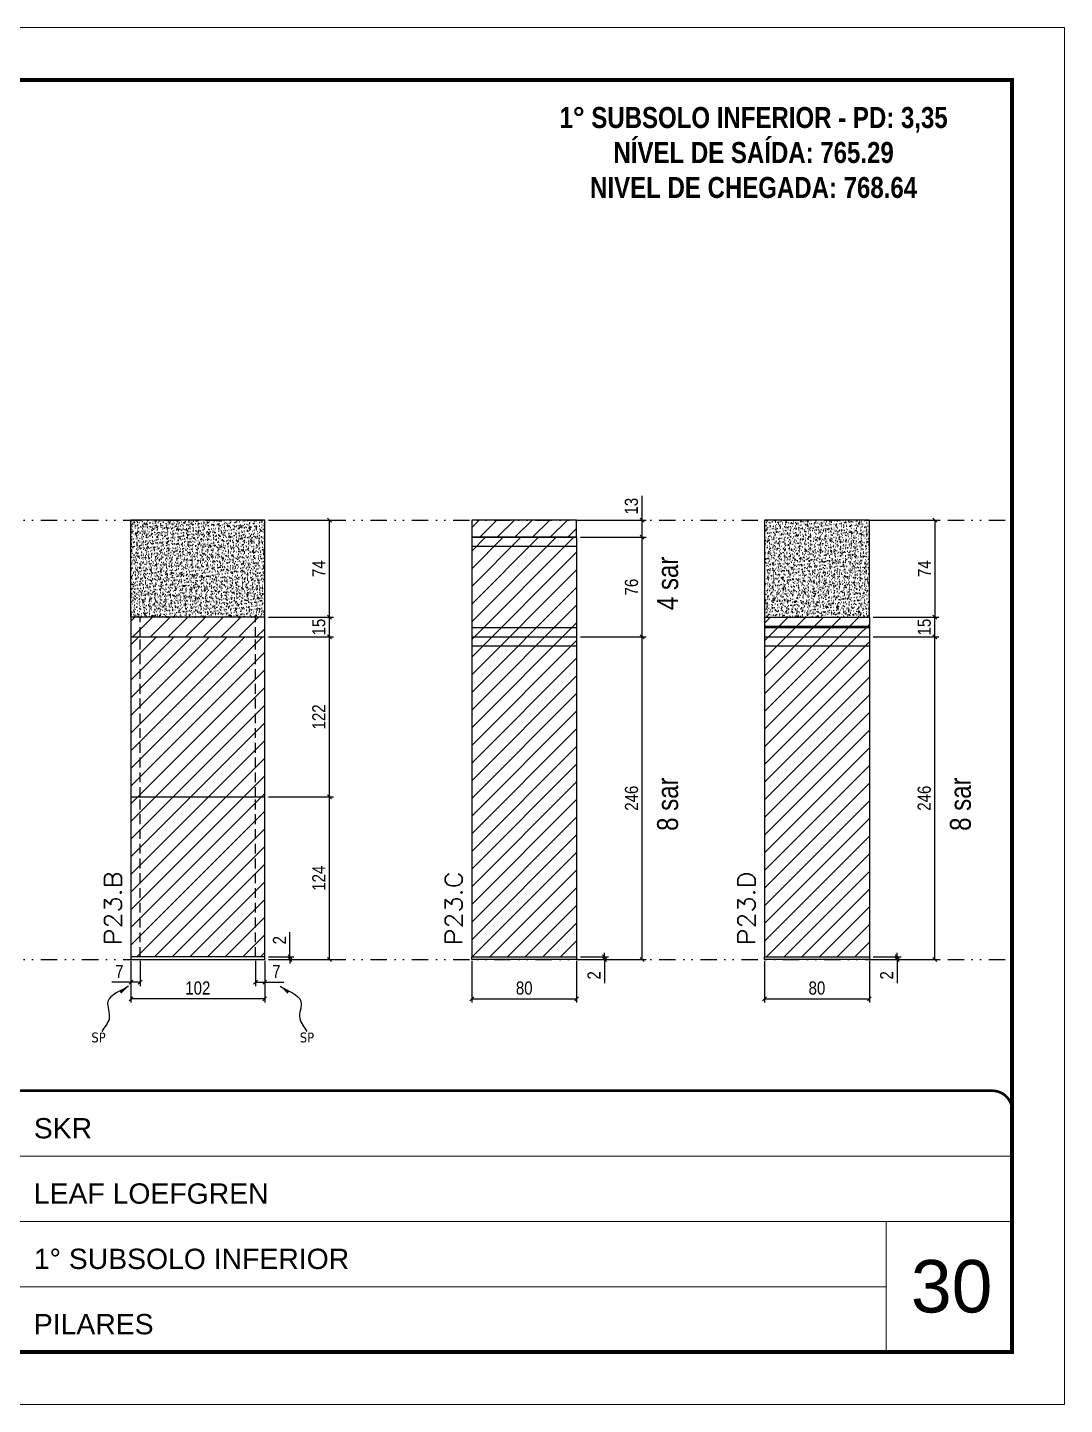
# Model space of a CAD drawing. Extents: x 14400 to 27878, y -21631 to 6985.
# Drawn here: x 16706 to 17497, y -2105 to -1055 of the extents above; entities that cross this region are included whole.
import ezdxf

# ---------------------------------------------------------------- set-up
doc = ezdxf.new("R2010")
doc.units = 0
for name, pattern in [('CONTINUO', [0]), ('DASHED', [0.75, 0.5, -0.25]), ('DIVIDE2', [0.625, 0.25, -0.125, 0, -0.125, 0, -0.125]), ('HIDDEN', [0.375, 0.25, -0.125])]:
    doc.linetypes.add(name, pattern=pattern)
for name, color, linetype, lineweight in [('CARIMBO', 255, 'Continuous', 9), ('Folhas', 255, 'Continuous', 9), ('Hachura', 251, 'Continuous', 9), ('SARRAFO DE PRESSAO', 251, 'DASHED', 9), ('Texto Seção', 7, 'Continuous', 15)]:
    doc.layers.add(name, color=color, linetype=linetype, lineweight=lineweight)
for name, color, linetype in [('COTA', 241, 'Continuous'), ('NOMENCLATURA', 7, 'Continuous'), ('Nível', 160, 'Continuous'), ('Painéis', 200, 'Continuous'), ('SARR_2.2x7', 40, 'Continuous'), ('Sarrafo de Pressão', 42, 'HIDDEN'), ('texto', 7, 'Continuous')]:
    doc.layers.add(name, color=color, linetype=linetype)
doc.styles.add('ARIAL', font='arial.ttf')
doc.styles.add('ARIAL_NARROW', font='ARIALN.TTF', dxfattribs={"height": 0.2})
doc.styles.add('COTA TECNICA', font='techl___.ttf', dxfattribs={"height": 10})
doc.styles.add('COTA TECNICA-50', font='techl___.ttf', dxfattribs={"height": 10})
doc.styles.add('REGUA-120', font='ROMANS.shx', dxfattribs={"height": 15})
doc.styles.add('ROMANC', font='techb___.ttf', dxfattribs={"height": 2.5})
doc.styles.get("Standard").update_dxf_attribs({"font": 'arial.ttf'})
doc.dimstyles.new('COTA PAINEL-50', dxfattribs={"dimtxt": 10, "dimasz": 3, "dimexe": 3, "dimexo": 3, "dimgap": 3, "dimtad": 1, "dimdec": 1, "dimzin": 12, "dimdsep": 46, "dimtxsty": 'COTA TECNICA-50', "dimblk1": 'OBLIQUE', "dimblk2": 'OBLIQUE', "dimsah": 1, "dimcen": 0.9, "dimclrd": 4, "dimclre": 4, "dimclrt": 240, "dimadec": 1, "dimazin": 3, "dimtfac": 1, "dimtdec": 1, "dimtmove": 0, "dimatfit": 3, "dimfxl": 1, "dimtolj": 1, "dimtzin": 12, "dimarcsym": 0})
doc.dimstyles.new('PAINEL', dxfattribs={"dimtxt": 10, "dimasz": 3, "dimexe": 3, "dimexo": 3, "dimgap": 3, "dimtad": 1, "dimdec": 1, "dimzin": 12, "dimdsep": 46, "dimtxsty": 'COTA TECNICA', "dimblk1": 'OBLIQUE', "dimblk2": 'OBLIQUE', "dimsah": 1, "dimcen": 0.9, "dimclrd": 4, "dimclre": 4, "dimclrt": 240, "dimadec": 1, "dimazin": 3, "dimtfac": 1, "dimtdec": 1, "dimtmove": 0, "dimatfit": 3, "dimfxl": 1, "dimtolj": 1, "dimtzin": 12, "dimarcsym": 0})
doc.dimstyles.get("Standard").update_dxf_attribs({"dimtxt": 0.18, "dimasz": 0.18, "dimexe": 0.18, "dimexo": 0.0625, "dimgap": 0.09, "dimtad": 0, "dimtih": 1, "dimtoh": 1, "dimdec": 4, "dimzin": 0, "dimdsep": 46, "dimtxsty": 'Standard', "dimcen": 0.09, "dimadec": 0, "dimazin": 0, "dimtfac": 1, "dimtdec": 4, "dimtofl": 0, "dimtmove": 0, "dimatfit": 3, "dimfxl": 1, "dimtolj": 1, "dimtzin": 0, "dimarcsym": 0})

# ---------------------------------------------------------------- blocks, each defined once
blk = doc.blocks.new('9999999999')
at = {"color": 30, "linetype": 'CONTINUO'}
for p, q in [((98564.6, 34379.6), (99584, 34379.6)), ((98564.6, 34329.8), (99488, 34329.8)), ((99584, 34329.8), (99488, 34329.8)), ((99488, 34329.8), (99488, 34230.2)), ((98564.6, 34280), (99488, 34280))]:
    blk.add_line(p, q, dxfattribs=at)
at = {"color": 30, "linetype": 'CONTINUO', "const_width": 2}
blk.add_lwpolyline([(99584, 34230.2), (99584, 34414.4, 0.414214), (99569, 34429.4), (98229, 34429.4, 0.414214), (98214, 34414.4), (98214, 34245.2, 0.414214), (98229, 34230.2), (99584, 34230.2)], format="xyb", dxfattribs=at)
at = {"layer": 'Folhas'}
blk.add_lwpolyline([(98139, 34190.2), (99624, 34190.2), (99624, 35240.2), (98139, 35240.2)], close=True, dxfattribs=at)
at = {"layer": 'Folhas', "color": 30, "const_width": 3}
blk.add_lwpolyline([(98214, 34230.2), (99584, 34230.2), (99584, 35200.2), (98214, 35200.2)], close=True, dxfattribs=at)
at = {"color": 7, "linetype": 'Continuous', "ltscale": 5, "style": 'ARIAL'}
for s, height, p in [('SKR', 15.48, (98837.7, 34393.1)), ('LEAF LOEFGREN', 15.483, (98837.7, 34343.3)), ('1° SUBSOLO INFERIOR', 15.483, (98837.7, 34293.5)), ('PILARES', 15.48, (98837.7, 34243.7))]:
    blk.add_text(s, height=height, dxfattribs=at).set_placement(p)
blk = doc.blocks.new('_Oblique')
at = {"color": 0, "linetype": 'ByBlock', "lineweight": -2}
blk.add_line((-0.5, -0.5), (0.5, 0.5), dxfattribs=at)
blk = doc.blocks.new('*D2427')
at = {"layer": 'COTA', "color": 4, "lineweight": -2, "transparency": 16777216}
for p, q in [((16784.8, -1767), (16784.8, -1798.9)), ((16886.8, -1767), (16886.8, -1798.9)), ((16886.8, -1795.9), (16784.8, -1795.9))]:
    blk.add_line(p, q, dxfattribs=at)
at = {"layer": 'Defpoints', "color": 0, "transparency": 16777216}
for p in [(16784.8, -1764), (16886.8, -1764), (16784.8, -1795.9)]:
    blk.add_point(p, dxfattribs=at)
at = {"layer": 'COTA', "color": 4, "lineweight": -2, "transparency": 16777216, "xscale": 3, "yscale": 3, "zscale": 3, "rotation": 180}
blk.add_blockref('_Oblique', (16784.8, -1795.9), dxfattribs=at)
at = {"layer": 'COTA', "color": 4, "lineweight": -2, "transparency": 16777216, "xscale": 3, "yscale": 3, "zscale": 3}
blk.add_blockref('_Oblique', (16886.8, -1795.9), dxfattribs=at)
at = {"layer": 'COTA', "color": 240, "transparency": 16777216, "insert": (16835.8, -1787.8), "char_height": 10, "attachment_point": 5, "style": 'COTA TECNICA'}
blk.add_mtext('\\A1;102', dxfattribs=at)
blk = doc.blocks.new('*D2428')
at = {"layer": 'COTA', "color": 4, "lineweight": -2, "transparency": 16777216}
for p, q in [((16879.8, -1767), (16879.8, -1786.3)), ((16886.8, -1769), (16886.8, -1786.3)), ((16879.8, -1783.3), (16886.8, -1783.3)), ((16886.8, -1783.3), (16901.5, -1783.3))]:
    blk.add_line(p, q, dxfattribs=at)
at = {"layer": 'Defpoints', "color": 0, "transparency": 16777216}
for p in [(16879.8, -1764), (16886.8, -1766), (16886.8, -1783.3)]:
    blk.add_point(p, dxfattribs=at)
at = {"layer": 'COTA', "color": 4, "lineweight": -2, "transparency": 16777216, "xscale": 3, "yscale": 3, "zscale": 3, "rotation": 180}
blk.add_blockref('_Oblique', (16879.8, -1783.3), dxfattribs=at)
at = {"layer": 'COTA', "color": 4, "lineweight": -2, "transparency": 16777216, "xscale": 3, "yscale": 3, "zscale": 3}
blk.add_blockref('_Oblique', (16886.8, -1783.3), dxfattribs=at)
at = {"layer": 'COTA', "color": 240, "transparency": 16777216, "insert": (16895.7, -1775.2), "char_height": 10, "attachment_point": 5, "style": 'COTA TECNICA-50'}
blk.add_mtext('\\A1;7', dxfattribs=at)
blk = doc.blocks.new('*D2429')
at = {"layer": 'COTA', "color": 4, "lineweight": -2, "transparency": 16777216}
for p, q in [((16784.8, -1769), (16784.8, -1786.3)), ((16791.8, -1767), (16791.8, -1786.3)), ((16784.8, -1783.3), (16770.1, -1783.3)), ((16791.8, -1783.3), (16784.8, -1783.3))]:
    blk.add_line(p, q, dxfattribs=at)
at = {"layer": 'Defpoints', "color": 0, "transparency": 16777216}
for p in [(16784.8, -1766), (16791.8, -1764), (16784.8, -1783.3)]:
    blk.add_point(p, dxfattribs=at)
at = {"layer": 'COTA', "color": 4, "lineweight": -2, "transparency": 16777216, "xscale": 3, "yscale": 3, "zscale": 3, "rotation": 180}
blk.add_blockref('_Oblique', (16784.8, -1783.3), dxfattribs=at)
at = {"layer": 'COTA', "color": 4, "lineweight": -2, "transparency": 16777216, "xscale": 3, "yscale": 3, "zscale": 3}
blk.add_blockref('_Oblique', (16791.8, -1783.3), dxfattribs=at)
at = {"layer": 'COTA', "color": 240, "transparency": 16777216, "insert": (16775.9, -1775.2), "char_height": 10, "attachment_point": 5, "style": 'COTA TECNICA-50'}
blk.add_mtext('\\A1;7', dxfattribs=at)
blk = doc.blocks.new('*D2430')
at = {"layer": 'COTA', "color": 4, "lineweight": -2, "transparency": 16777216}
for p, q in [((16906.1, -1764), (16906.1, -1745.2)), ((16889.8, -1764), (16909.1, -1764)), ((16889.8, -1766), (16909.1, -1766)), ((16906.1, -1766), (16906.1, -1764)), ((16906.1, -1766), (16906.1, -1769))]:
    blk.add_line(p, q, dxfattribs=at)
at = {"layer": 'Defpoints', "color": 0, "transparency": 16777216}
for p in [(16886.8, -1764), (16886.8, -1766), (16906.1, -1766)]:
    blk.add_point(p, dxfattribs=at)
at = {"layer": 'COTA', "color": 4, "lineweight": -2, "transparency": 16777216, "xscale": 3, "yscale": 3, "zscale": 3}
for p, rotation in [((16906.1, -1764), 270), ((16906.1, -1766), 90)]:
    blk.add_blockref('_Oblique', p, dxfattribs=dict(at, rotation=rotation))
at = {"layer": 'COTA', "color": 240, "transparency": 16777216, "insert": (16898.1, -1751.3), "char_height": 10, "attachment_point": 5, "rotation": 90, "style": 'COTA TECNICA-50'}
blk.add_mtext('\\A1;2', dxfattribs=at)
blk = doc.blocks.new('*D2443')
at = {"layer": 'COTA', "color": 4, "lineweight": -2, "transparency": 16777216}
for p, q in [((16889.8, -1431), (16939.2, -1431)), ((16936.2, -1505), (16936.2, -1431)), ((16889.8, -1505), (16939.2, -1505))]:
    blk.add_line(p, q, dxfattribs=at)
at = {"layer": 'Defpoints', "color": 0, "transparency": 16777216}
for p in [(16886.8, -1431), (16936.2, -1431), (16886.8, -1505)]:
    blk.add_point(p, dxfattribs=at)
at = {"layer": 'COTA', "color": 4, "lineweight": -2, "transparency": 16777216, "xscale": 3, "yscale": 3, "zscale": 3}
for p, rotation in [((16936.2, -1431), 90), ((16936.2, -1505), 270)]:
    blk.add_blockref('_Oblique', p, dxfattribs=dict(at, rotation=rotation))
at = {"layer": 'COTA', "color": 240, "transparency": 16777216, "insert": (16928.1, -1468), "char_height": 10, "attachment_point": 5, "rotation": 90, "style": 'COTA TECNICA-50'}
blk.add_mtext('\\A1;74', dxfattribs=at)
blk = doc.blocks.new('*D2431')
at = {"layer": 'COTA', "color": 4, "lineweight": -2, "transparency": 16777216}
for p, q in [((16889.8, -1520), (16939.2, -1520)), ((16936.2, -1642), (16936.2, -1520)), ((16889.8, -1642), (16939.2, -1642))]:
    blk.add_line(p, q, dxfattribs=at)
at = {"layer": 'Defpoints', "color": 0, "transparency": 16777216}
for p in [(16886.8, -1520), (16936.2, -1520), (16886.8, -1642)]:
    blk.add_point(p, dxfattribs=at)
at = {"layer": 'COTA', "color": 4, "lineweight": -2, "transparency": 16777216, "xscale": 3, "yscale": 3, "zscale": 3}
for p, rotation in [((16936.2, -1520), 90), ((16936.2, -1642), 270)]:
    blk.add_blockref('_Oblique', p, dxfattribs=dict(at, rotation=rotation))
at = {"layer": 'COTA', "color": 240, "transparency": 16777216, "insert": (16928.1, -1581), "char_height": 10, "attachment_point": 5, "rotation": 90, "style": 'COTA TECNICA-50'}
blk.add_mtext('\\A1;122', dxfattribs=at)
blk = doc.blocks.new('*D2432')
at = {"layer": 'COTA', "color": 4, "linetype": 'ByBlock', "lineweight": -2, "transparency": 16777216}
for p, q in [((16889.8, -1642), (16939.2, -1642)), ((16936.2, -1766), (16936.2, -1642)), ((16889.8, -1766), (16939.2, -1766))]:
    blk.add_line(p, q, dxfattribs=at)
at = {"layer": 'Defpoints', "color": 0, "linetype": 'ByBlock', "transparency": 16777216}
for p in [(16886.8, -1642), (16936.2, -1642), (16886.8, -1766)]:
    blk.add_point(p, dxfattribs=at)
at = {"layer": 'COTA', "color": 4, "linetype": 'ByBlock', "lineweight": -2, "transparency": 16777216, "xscale": 3, "yscale": 3, "zscale": 3}
for p, rotation in [((16936.2, -1642), 90), ((16936.2, -1766), 270)]:
    blk.add_blockref('_Oblique', p, dxfattribs=dict(at, rotation=rotation))
at = {"layer": 'COTA', "color": 240, "linetype": 'ByBlock', "transparency": 16777216, "insert": (16928.1, -1704), "char_height": 10, "attachment_point": 5, "rotation": 90, "style": 'COTA TECNICA'}
blk.add_mtext('\\A1;124', dxfattribs=at)
blk = doc.blocks.new('*D2433')
at = {"layer": 'COTA', "color": 4, "linetype": 'ByBlock', "lineweight": -2, "transparency": 16777216}
for p, q in [((16889.8, -1642), (16939.2, -1642)), ((16936.2, -1766), (16936.2, -1642)), ((16889.8, -1766), (16939.2, -1766))]:
    blk.add_line(p, q, dxfattribs=at)
at = {"layer": 'Defpoints', "color": 0, "linetype": 'ByBlock', "transparency": 16777216}
for p in [(16886.8, -1642), (16936.2, -1642), (16886.8, -1766)]:
    blk.add_point(p, dxfattribs=at)
at = {"layer": 'COTA', "color": 4, "linetype": 'ByBlock', "lineweight": -2, "transparency": 16777216, "xscale": 3, "yscale": 3, "zscale": 3}
for p, rotation in [((16936.2, -1642), 90), ((16936.2, -1766), 270)]:
    blk.add_blockref('_Oblique', p, dxfattribs=dict(at, rotation=rotation))
at = {"layer": 'COTA', "color": 240, "linetype": 'ByBlock', "transparency": 16777216, "insert": (16928.1, -1704), "char_height": 10, "attachment_point": 5, "rotation": 90, "style": 'COTA TECNICA'}
blk.add_mtext('\\A1;124', dxfattribs=at)
blk = doc.blocks.new('*D2411')
at = {"layer": 'COTA', "color": 4, "lineweight": -2, "transparency": 16777216}
for p, q in [((17044.8, -1767), (17044.8, -1798.9)), ((17124.8, -1767), (17124.8, -1798.9)), ((17044.8, -1795.9), (17124.8, -1795.9))]:
    blk.add_line(p, q, dxfattribs=at)
at = {"layer": 'Defpoints', "color": 0, "transparency": 16777216}
for p in [(17044.8, -1764), (17124.8, -1764), (17124.8, -1795.9)]:
    blk.add_point(p, dxfattribs=at)
at = {"layer": 'COTA', "color": 4, "lineweight": -2, "transparency": 16777216, "xscale": 3, "yscale": 3, "zscale": 3, "rotation": 180}
blk.add_blockref('_Oblique', (17044.8, -1795.9), dxfattribs=at)
at = {"layer": 'COTA', "color": 4, "lineweight": -2, "transparency": 16777216, "xscale": 3, "yscale": 3, "zscale": 3}
blk.add_blockref('_Oblique', (17124.8, -1795.9), dxfattribs=at)
at = {"layer": 'COTA', "color": 240, "transparency": 16777216, "insert": (17084.8, -1787.8), "char_height": 10, "attachment_point": 5, "style": 'COTA TECNICA'}
blk.add_mtext('\\A1;80', dxfattribs=at)
blk = doc.blocks.new('*D2412')
at = {"layer": 'COTA', "color": 4, "lineweight": -2, "transparency": 16777216}
for p, q in [((17146, -1764), (17146, -1761)), ((17127.8, -1764), (17149, -1764)), ((17127.8, -1766), (17149, -1766)), ((17146, -1764), (17146, -1766)), ((17146, -1766), (17146, -1784.1))]:
    blk.add_line(p, q, dxfattribs=at)
at = {"layer": 'Defpoints', "color": 0, "transparency": 16777216}
for p in [(17124.8, -1764), (17124.8, -1766), (17146, -1764)]:
    blk.add_point(p, dxfattribs=at)
at = {"layer": 'COTA', "color": 4, "lineweight": -2, "transparency": 16777216, "xscale": 3, "yscale": 3, "zscale": 3}
for p, rotation in [((17146, -1764), 270), ((17146, -1766), 90)]:
    blk.add_blockref('_Oblique', p, dxfattribs=dict(at, rotation=rotation))
at = {"layer": 'COTA', "color": 240, "transparency": 16777216, "insert": (17138, -1778.1), "char_height": 10, "attachment_point": 5, "rotation": 90, "style": 'COTA TECNICA-50'}
blk.add_mtext('\\A1;2', dxfattribs=at)
blk = doc.blocks.new('*D2413')
at = {"layer": 'COTA', "color": 4, "lineweight": -2, "transparency": 16777216}
for p, q in [((17127.8, -1520), (17177.8, -1520)), ((17174.8, -1766), (17174.8, -1520)), ((17127.8, -1766), (17177.8, -1766))]:
    blk.add_line(p, q, dxfattribs=at)
at = {"layer": 'Defpoints', "color": 0, "transparency": 16777216}
for p in [(17124.8, -1520), (17174.8, -1520), (17124.8, -1766)]:
    blk.add_point(p, dxfattribs=at)
at = {"layer": 'COTA', "color": 4, "lineweight": -2, "transparency": 16777216, "xscale": 3, "yscale": 3, "zscale": 3}
for p, rotation in [((17174.8, -1520), 90), ((17174.8, -1766), 270)]:
    blk.add_blockref('_Oblique', p, dxfattribs=dict(at, rotation=rotation))
at = {"layer": 'COTA', "color": 240, "transparency": 16777216, "insert": (17166.7, -1643), "char_height": 10, "attachment_point": 5, "rotation": 90, "style": 'COTA TECNICA-50'}
blk.add_mtext('\\A1;246', dxfattribs=at)
blk = doc.blocks.new('*D2437')
at = {"layer": 'COTA', "color": 4, "lineweight": -2, "transparency": 16777216}
for p, q in [((17127.8, -1444), (17177.8, -1444)), ((17174.8, -1520), (17174.8, -1444)), ((17127.8, -1520), (17177.8, -1520))]:
    blk.add_line(p, q, dxfattribs=at)
at = {"layer": 'Defpoints', "color": 0, "transparency": 16777216}
for p in [(17124.8, -1444), (17174.8, -1444), (17124.8, -1520)]:
    blk.add_point(p, dxfattribs=at)
at = {"layer": 'COTA', "color": 4, "lineweight": -2, "transparency": 16777216, "xscale": 3, "yscale": 3, "zscale": 3}
for p, rotation in [((17174.8, -1444), 90), ((17174.8, -1520), 270)]:
    blk.add_blockref('_Oblique', p, dxfattribs=dict(at, rotation=rotation))
at = {"layer": 'COTA', "color": 240, "transparency": 16777216, "insert": (17166.7, -1482), "char_height": 10, "attachment_point": 5, "rotation": 90, "style": 'COTA TECNICA'}
blk.add_mtext('\\A1;76', dxfattribs=at)
blk = doc.blocks.new('*D2438')
at = {"layer": 'COTA', "color": 4, "lineweight": -2, "transparency": 16777216}
for p, q in [((17174.8, -1431), (17174.8, -1412.5)), ((17127.8, -1431), (17177.8, -1431)), ((17174.8, -1444), (17174.8, -1431)), ((17127.8, -1444), (17177.8, -1444))]:
    blk.add_line(p, q, dxfattribs=at)
at = {"layer": 'Defpoints', "color": 0, "transparency": 16777216}
for p in [(17124.8, -1431), (17174.8, -1431), (17124.8, -1444)]:
    blk.add_point(p, dxfattribs=at)
at = {"layer": 'COTA', "color": 4, "lineweight": -2, "transparency": 16777216, "xscale": 3, "yscale": 3, "zscale": 3}
for p, rotation in [((17174.8, -1431), 90), ((17174.8, -1444), 270)]:
    blk.add_blockref('_Oblique', p, dxfattribs=dict(at, rotation=rotation))
at = {"layer": 'COTA', "color": 240, "transparency": 16777216, "insert": (17166.6, -1420.3), "char_height": 10, "attachment_point": 5, "rotation": 90, "style": 'COTA TECNICA'}
blk.add_mtext('\\A1;13', dxfattribs=at)
blk = doc.blocks.new('*D2414')
at = {"layer": 'COTA', "color": 4, "lineweight": -2, "transparency": 16777216}
for p, q in [((17268.1, -1767), (17268.1, -1798.9)), ((17348.1, -1767), (17348.1, -1798.9)), ((17268.1, -1795.9), (17348.1, -1795.9))]:
    blk.add_line(p, q, dxfattribs=at)
at = {"layer": 'Defpoints', "color": 0, "transparency": 16777216}
for p in [(17268.1, -1764), (17348.1, -1764), (17348.1, -1795.9)]:
    blk.add_point(p, dxfattribs=at)
at = {"layer": 'COTA', "color": 4, "lineweight": -2, "transparency": 16777216, "xscale": 3, "yscale": 3, "zscale": 3, "rotation": 180}
blk.add_blockref('_Oblique', (17268.1, -1795.9), dxfattribs=at)
at = {"layer": 'COTA', "color": 4, "lineweight": -2, "transparency": 16777216, "xscale": 3, "yscale": 3, "zscale": 3}
blk.add_blockref('_Oblique', (17348.1, -1795.9), dxfattribs=at)
at = {"layer": 'COTA', "color": 240, "transparency": 16777216, "insert": (17308.1, -1787.8), "char_height": 10, "attachment_point": 5, "style": 'COTA TECNICA'}
blk.add_mtext('\\A1;80', dxfattribs=at)
blk = doc.blocks.new('*D2415')
at = {"layer": 'COTA', "color": 4, "lineweight": -2, "transparency": 16777216}
for p, q in [((17369.3, -1764), (17369.3, -1761)), ((17351.1, -1764), (17372.3, -1764)), ((17351.1, -1766), (17372.3, -1766)), ((17369.3, -1764), (17369.3, -1766)), ((17369.3, -1766), (17369.3, -1784.1))]:
    blk.add_line(p, q, dxfattribs=at)
at = {"layer": 'Defpoints', "color": 0, "transparency": 16777216}
for p in [(17348.1, -1764), (17348.1, -1766), (17369.3, -1764)]:
    blk.add_point(p, dxfattribs=at)
at = {"layer": 'COTA', "color": 4, "lineweight": -2, "transparency": 16777216, "xscale": 3, "yscale": 3, "zscale": 3}
for p, rotation in [((17369.3, -1764), 270), ((17369.3, -1766), 90)]:
    blk.add_blockref('_Oblique', p, dxfattribs=dict(at, rotation=rotation))
at = {"layer": 'COTA', "color": 240, "transparency": 16777216, "insert": (17361.3, -1778.1), "char_height": 10, "attachment_point": 5, "rotation": 90, "style": 'COTA TECNICA-50'}
blk.add_mtext('\\A1;2', dxfattribs=at)
blk = doc.blocks.new('*D2416')
at = {"layer": 'COTA', "color": 4, "lineweight": -2, "transparency": 16777216}
for p, q in [((17351.1, -1520), (17401.1, -1520)), ((17398.1, -1766), (17398.1, -1520)), ((17351.1, -1766), (17401.1, -1766))]:
    blk.add_line(p, q, dxfattribs=at)
at = {"layer": 'Defpoints', "color": 0, "transparency": 16777216}
for p in [(17348.1, -1520), (17398.1, -1520), (17348.1, -1766)]:
    blk.add_point(p, dxfattribs=at)
at = {"layer": 'COTA', "color": 4, "lineweight": -2, "transparency": 16777216, "xscale": 3, "yscale": 3, "zscale": 3}
for p, rotation in [((17398.1, -1520), 90), ((17398.1, -1766), 270)]:
    blk.add_blockref('_Oblique', p, dxfattribs=dict(at, rotation=rotation))
at = {"layer": 'COTA', "color": 240, "transparency": 16777216, "insert": (17390, -1643), "char_height": 10, "attachment_point": 5, "rotation": 90, "style": 'COTA TECNICA-50'}
blk.add_mtext('\\A1;246', dxfattribs=at)
blk = doc.blocks.new('*D2439')
at = {"layer": 'COTA', "color": 4, "lineweight": -2, "transparency": 16777216}
for p, q in [((17351.1, -1505), (17401.1, -1505)), ((17398.1, -1520), (17398.1, -1505)), ((17351.1, -1520), (17401.1, -1520))]:
    blk.add_line(p, q, dxfattribs=at)
at = {"layer": 'Defpoints', "color": 0, "transparency": 16777216}
for p in [(17348.1, -1505), (17398.1, -1505), (17348.1, -1520)]:
    blk.add_point(p, dxfattribs=at)
at = {"layer": 'COTA', "color": 4, "lineweight": -2, "transparency": 16777216, "xscale": 3, "yscale": 3, "zscale": 3}
for p, rotation in [((17398.1, -1505), 90), ((17398.1, -1520), 270)]:
    blk.add_blockref('_Oblique', p, dxfattribs=dict(at, rotation=rotation))
at = {"layer": 'COTA', "color": 240, "transparency": 16777216, "insert": (17390, -1512.5), "char_height": 10, "attachment_point": 5, "rotation": 90, "style": 'COTA TECNICA'}
blk.add_mtext('\\A1;15', dxfattribs=at)
blk = doc.blocks.new('*D2440')
at = {"layer": 'COTA', "color": 4, "lineweight": -2, "transparency": 16777216}
for p, q in [((16889.8, -1505), (16939.2, -1505)), ((16936.2, -1520), (16936.2, -1505)), ((16889.8, -1520), (16939.2, -1520))]:
    blk.add_line(p, q, dxfattribs=at)
at = {"layer": 'Defpoints', "color": 0, "transparency": 16777216}
for p in [(16886.8, -1505), (16936.2, -1505), (16886.8, -1520)]:
    blk.add_point(p, dxfattribs=at)
at = {"layer": 'COTA', "color": 4, "lineweight": -2, "transparency": 16777216, "xscale": 3, "yscale": 3, "zscale": 3}
for p, rotation in [((16936.2, -1505), 90), ((16936.2, -1520), 270)]:
    blk.add_blockref('_Oblique', p, dxfattribs=dict(at, rotation=rotation))
at = {"layer": 'COTA', "color": 240, "transparency": 16777216, "insert": (16928.1, -1512.5), "char_height": 10, "attachment_point": 5, "rotation": 90, "style": 'COTA TECNICA'}
blk.add_mtext('\\A1;15', dxfattribs=at)
blk = doc.blocks.new('*D2441')
at = {"layer": 'COTA', "color": 4, "lineweight": -2, "transparency": 16777216}
for p, q in [((17351.1, -1431), (17401.1, -1431)), ((17398.1, -1431), (17398.1, -1505)), ((17351.1, -1505), (17401.1, -1505))]:
    blk.add_line(p, q, dxfattribs=at)
at = {"layer": 'Defpoints', "color": 0, "transparency": 16777216}
for p in [(17348.1, -1431), (17348.1, -1505), (17398.1, -1505)]:
    blk.add_point(p, dxfattribs=at)
at = {"layer": 'COTA', "color": 4, "lineweight": -2, "transparency": 16777216, "xscale": 3, "yscale": 3, "zscale": 3}
for p, rotation in [((17398.1, -1431), 90), ((17398.1, -1505), 270)]:
    blk.add_blockref('_Oblique', p, dxfattribs=dict(at, rotation=rotation))
at = {"layer": 'COTA', "color": 240, "transparency": 16777216, "insert": (17390.1, -1468), "char_height": 10, "attachment_point": 5, "rotation": 90, "style": 'COTA TECNICA'}
blk.add_mtext('\\A1;74', dxfattribs=at)

msp = doc.modelspace()

# ---------------------------------------------------------------- hatches: boundary and pattern name
at = {"layer": 'COTA', "linetype": 'ByBlock'}
h = msp.add_hatch(dxfattribs=at)
h.set_pattern_fill('AR-CONC', color=256, scale=0.03)
h.set_pattern_definition([(50, (11342.725, -12434.458), (5.46554, -0.4781726), [0.5715, -6.2865]), (355, (11342.725, -12434.458), (-1.0573026, 5.7317054), [0.4572, -5.0292175]), (100.451445, (11343.18, -12434.498), (4.4082374, 5.2535326), [0.4857003, -5.3427073]), (46.1842, (11342.725, -12432.934), (8.1323712, -1.26127), [0.85725, -9.42975]), (96.63556, (11343.4025, -12433.039), (7.122124, 7.4227837), [0.7285507, -8.014068]), (351.18415, (11342.725, -12432.934), (7.122124, 7.422784), [0.685799, -7.543792]), (21, (11343.487, -12433.315), (4.5484317, -3.067956), [0.5715, -6.2865]), (326, (11343.487, -12433.315), (1.8540609, 5.525639), [0.4572, -5.0292]), (71.451445, (11343.866, -12433.5706), (6.4024926, 2.457683), [0.4857003, -5.3426981]), (37.5, (11342.7248, -12434.458), (0.0926581, 2.53665117), [0, -4.96824, 0, -5.1054, 0, -5.04825]), (7.5, (11342.7248, -12434.458), (2.0045899, 3.00541724), [0, -2.91084, 0, -4.85394, 0, -1.92405]), (327.5, (11341.0255, -12434.458), (4.06771786, -0.17186232), [0, -1.905, 0, -5.9436, 0, -7.8867]), (317.5, (11340.2635, -12434.458), (4.4438754, 0.7627947), [0, -2.4765, 0, -3.94716, 0, -5.6007])])
h.paths.add_polyline_path([(16784.81, -1431.02), (16784.81, -1505.02), (16886.81, -1505.02), (16886.81, -1431.02)])
at = {"layer": 'COTA'}
h = msp.add_hatch(dxfattribs=at)
h.set_pattern_fill('AR-CONC', color=256, scale=0.03)
h.set_pattern_definition([(50, (-1585, 0), (5.4655401, -0.4781726), [0.5715, -6.2865]), (355, (-1585, 0), (-1.0573026, 5.7317054), [0.4572, -5.0292175]), (100.451445, (-1584.5445, -0.04), (4.4082374, 5.2535326), [0.4857003, -5.3427073]), (46.1842, (-1585, 1.524), (8.1323712, -1.2612698), [0.85725, -9.42975]), (96.63556, (-1584.322, 1.419), (7.122124, 7.4227837), [0.7285507, -8.0140682]), (351.18415, (-1585, 1.524), (7.122124, 7.4227837), [0.685799, -7.543792]), (21, (-1584.238, 1.143), (4.5484317, -3.0679559), [0.5715, -6.2865]), (326, (-1584.238, 1.143), (1.8540609, 5.525639), [0.4572, -5.0292]), (71.451445, (-1583.859, 0.8873), (6.4024926, 2.457683), [0.4857003, -5.3426981]), (37.5, (-1585, 0), (0.0926581, 2.53665117), [0, -4.96824, 0, -5.1054, 0, -5.04825]), (7.5, (-1585, 0), (2.00458988, 3.00541724), [0, -2.91084, 0, -4.85394, 0, -1.92405]), (327.5, (-1586.6993, 0), (4.06771786, -0.17186232), [0, -1.905, 0, -5.9436, 0, -7.8867]), (317.5, (-1587.4613, 0), (4.44387544, 0.7627947), [0, -2.4765, 0, -3.94716, 0, -5.6007])])
h.paths.add_polyline_path([(17348.14, -1505.02), (17348.14, -1431.02), (17268.14, -1431.02), (17268.14, -1505.02)])
at = {"layer": 'Hachura', "linetype": 'ByBlock'}
h = msp.add_hatch(dxfattribs=at)
h.set_pattern_fill('ANSI31', color=256, scale=3)
h.set_pattern_definition([(45, (-1585, 0), (-6.735192, 6.735192), [])])
h.paths.add_polyline_path([(16545.73, -1431.02), (16545.73, -1491.02), (16647.73, -1491.02), (16647.73, -1431.02)])
h.paths.add_polyline_path([(16545.73, -1491.02), (16545.73, -1520.02), (16647.73, -1520.02), (16647.73, -1491.02)])
h.paths.add_polyline_path([(16647.73, -1520.02), (16545.73, -1520.02), (16545.73, -1642.02), (16647.73, -1642.02)])
h.paths.add_polyline_path([(16647.73, -1642.02), (16545.73, -1642.02), (16545.73, -1764.02), (16647.73, -1764.02)])
h.paths.add_polyline_path([(16886.81, -1642.02), (16784.81, -1642.02), (16784.81, -1764.02), (16886.81, -1764.02)])
h.paths.add_polyline_path([(16886.81, -1520.02), (16784.81, -1520.02), (16784.81, -1642.02), (16886.81, -1642.02)])
h.paths.add_polyline_path([(17044.78, -1444.02), (17044.78, -1519.99), (17124.78, -1519.99), (17124.78, -1444.02)])
h.paths.add_polyline_path([(17124.78, -1519.99), (17044.78, -1519.99), (17044.78, -1764.02), (17124.78, -1764.02)])
at = {"layer": 'Hachura'}
h = msp.add_hatch(dxfattribs=at)
h.set_pattern_fill('ANSI31', color=256, scale=3)
h.paths.add_polyline_path([(17124.78, -1431.02), (17044.78, -1431.02), (17044.78, -1444.02), (17124.78, -1444.02)])
h = msp.add_hatch(dxfattribs=at)
h.set_pattern_fill('ANSI31', color=256, scale=3)
h.paths.add_polyline_path([(16886.81, -1505.02), (16784.81, -1505.02), (16784.81, -1520.02), (16886.81, -1520.02)])
h = msp.add_hatch(dxfattribs=at)
h.set_pattern_fill('ANSI31', color=256, scale=3)
h.paths.add_polyline_path([(17348.14, -1505.02), (17268.14, -1505.02), (17268.14, -1519.99), (17348.14, -1519.99)])
h = msp.add_hatch(dxfattribs=at)
h.set_pattern_fill('ANSI31', color=256, scale=3)
h.paths.add_polyline_path([(17348.14, -1519.99), (17268.14, -1519.99), (17268.14, -1764.02), (17348.14, -1764.02)])

# ---------------------------------------------------------------- linework, layer by layer
at = {"layer": 'COTA', "linetype": 'ByBlock'}
for p, q in [((16886.81, -1431.02), (16784.81, -1431.02)), ((16784.81, -1505.02), (16784.81, -1431.02)), ((16886.81, -1505.02), (16886.81, -1431.02))]:
    msp.add_line(p, q, dxfattribs=at)
at = {"layer": 'COTA'}
msp.add_lwpolyline([(17268.14, -1505.02), (17348.14, -1505.02), (17348.14, -1431.02), (17268.14, -1431.02)], close=True, dxfattribs=at)
at = {"layer": 'Nível', "color": 4, "linetype": 'DIVIDE2', "ltscale": 50}
for p, q in [((16086.97, -1431.02), (17456.97, -1431.02)), ((16086.97, -1766.02), (17456.97, -1766.02))]:
    msp.add_line(p, q, dxfattribs=at)
at = {"layer": 'Painéis'}
for p, q in [((17044.78, -1444.02), (17044.78, -1764.02)), ((17044.78, -1444.02), (17124.78, -1444.02)), ((17124.78, -1444.02), (17044.78, -1444.02)), ((17124.78, -1444.02), (17124.78, -1764.02)), ((16886.81, -1505.02), (16784.81, -1505.02)), ((16784.81, -1505.02), (16784.81, -1764.02)), ((16886.81, -1764.02), (16886.81, -1505.02)), ((17268.14, -1505.02), (17268.14, -1764.02)), ((17268.14, -1505.02), (17348.14, -1505.02)), ((17348.14, -1505.02), (17348.14, -1764.02)), ((16784.81, -1520.02), (16886.81, -1520.02)), ((17044.78, -1519.99), (17124.78, -1519.99)), ((17268.14, -1519.99), (17348.14, -1519.99)), ((16784.81, -1642.02), (16886.81, -1642.02)), ((17044.78, -1764.02), (17124.78, -1764.02)), ((17044.78, -1764.02), (17124.78, -1764.02)), ((17044.78, -1766.02), (17044.78, -1764.02)), ((17124.78, -1766.02), (17044.78, -1766.02)), ((17124.78, -1764.02), (17124.78, -1766.02)), ((17268.14, -1764.02), (17348.14, -1764.02)), ((17268.14, -1764.02), (17348.14, -1764.02)), ((17268.14, -1766.02), (17268.14, -1764.02)), ((17348.14, -1766.02), (17268.14, -1766.02)), ((17348.14, -1764.02), (17348.14, -1766.02))]:
    msp.add_line(p, q, dxfattribs=at)
for points in [[(17044.78, -1444.02), (17124.78, -1444.02), (17124.78, -1431.02), (17044.78, -1431.02)], [(16886.81, -1764.02), (16784.81, -1764.02), (16784.81, -1766.02), (16886.81, -1766.02)]]:
    msp.add_lwpolyline(points, close=True, dxfattribs=at)
at = {"layer": 'SARR_2.2x7'}
for p, q in [((17124.78, -1451.02), (17044.78, -1451.02)), ((17124.78, -1512.99), (17044.78, -1512.99)), ((17348.14, -1512.02), (17268.14, -1512.02)), ((17348.14, -1512.99), (17268.14, -1512.99)), ((17124.78, -1526.99), (17044.78, -1526.99)), ((17348.14, -1526.99), (17268.14, -1526.99))]:
    msp.add_line(p, q, dxfattribs=at)
at = {"layer": 'Sarrafo de Pressão', "ltscale": 30}
for p, q in [((16791.81, -1520.02), (16791.81, -1505.02)), ((16879.81, -1520.02), (16879.81, -1505.02)), ((16791.81, -1642.02), (16791.81, -1520.02)), ((16879.81, -1642.02), (16879.81, -1520.02)), ((16791.81, -1764.02), (16791.81, -1642.02)), ((16879.81, -1764.02), (16879.81, -1642.02))]:
    msp.add_line(p, q, dxfattribs=at)

# ---------------------------------------------------------------- block references
at = {"layer": 'SARRAFO DE PRESSAO', "color": 6, "linetype": 'ByBlock'}
msp.add_blockref('9999999999', (-82127.01, -36295.5), dxfattribs=at)

# ---------------------------------------------------------------- texts
at = {"layer": 'CARIMBO', "style": 'ARIAL'}
msp.add_text('30', height=40, dxfattribs=at).set_placement((17379.83, -2035.15))
at = {"layer": 'NOMENCLATURA', "style": 'ARIAL_NARROW'}
for s, p in [('4 sar', (17202.17, -1499.54)), ('8 sar', (17202.17, -1667.9)), ('8 sar', (17425.52, -1667.9))]:
    msp.add_text(s, height=16, rotation=90, dxfattribs=at).set_placement(p)
at = {"layer": 'NOMENCLATURA', "color": 2, "insert": (17259.81, -1089.24), "char_height": 16, "attachment_point": 2, "style": 'ROMANC'}
msp.add_mtext_dynamic_manual_height_columns('\\P1° SUBSOLO INFERIOR - PD: 3,35\\PNÍVEL DE SAÍDA: 765.29\\PNIVEL DE CHEGADA: 768.64', width=432.3511, gutter_width=1, heights=[0], dxfattribs=at)
at = {"layer": 'texto', "color": 0, "char_height": 7.5, "attachment_point": 5}
for insert in [(16760.03, -1825.51), (16919.05, -1825.51)]:
    msp.add_mtext('{\\fTahoma|b0|i0|c0|p34;\\C4;SP}', dxfattribs=dict(at, insert=insert))
at = {"layer": 'Texto Seção', "style": 'REGUA-120', "width": 1.1}
for s, p in [('P23.B', (16777.56, -1755.25)), ('P23.C', (17037.53, -1755.25)), ('P23.D', (17260.89, -1755.25))]:
    msp.add_text(s, height=13, rotation=90, dxfattribs=at).set_placement(p)

# ---------------------------------------------------------------- dimensions: what is measured, and where the dimension line sits
at = {"layer": 'COTA'}
for base, p1, p2, angle, dimstyle, picture, middle in [((17174.77, -1431.02), (17124.78, -1444.02), (17124.78, -1431.02), 90, 'PAINEL', '*D2438', (17166.55, -1420.26)), ((16936.17, -1431.02), (16886.81, -1505.02), (16886.81, -1431.02), 90, 'COTA PAINEL-50', '*D2443', (16928.1, -1468.02)), ((17398.13, -1505.02), (17348.14, -1431.02), (17348.14, -1505.02), 90, 'PAINEL', '*D2441', (17390.05, -1468.02)), ((17174.77, -1444.02), (17124.78, -1519.99), (17124.78, -1444.02), 90, 'PAINEL', '*D2437', (17166.67, -1482)), ((16936.17, -1520.02), (16886.81, -1642.02), (16886.81, -1520.02), 90, 'COTA PAINEL-50', '*D2431', (16928.12, -1581.02)), ((17174.77, -1519.99), (17124.78, -1766.02), (17124.78, -1519.99), 90, 'COTA PAINEL-50', '*D2413', (17166.67, -1643)), ((17398.13, -1519.99), (17348.14, -1766.02), (17348.14, -1519.99), 90, 'COTA PAINEL-50', '*D2416', (17390.02, -1643)), ((16784.81, -1783.26), (16791.81, -1764.02), (16784.81, -1766.02), 180, 'COTA PAINEL-50', '*D2429', (16775.94, -1775.18))]:
    dim = msp.add_linear_dim(base=base, p1=p1, p2=p2, angle=angle, dimstyle=dimstyle, dxfattribs=at)
    dim.commit()
    dim.dimension.update_dxf_attribs({"geometry": picture, "text_midpoint": middle})
for base, p1, p2, dimstyle, picture, middle in [((16936.17, -1505.02), (16886.81, -1520.02), (16886.81, -1505.02), 'PAINEL', '*D2440', (16936.17, -1512.52)), ((17398.13, -1505.02), (17348.14, -1519.99), (17348.14, -1505.02), 'PAINEL', '*D2439', (17398.13, -1512.5)), ((16906.07, -1766.02), (16886.81, -1764.02), (16886.81, -1766.02), 'COTA PAINEL-50', '*D2430', (16906.07, -1751.27)), ((17145.97, -1764.02), (17124.78, -1766.02), (17124.78, -1764.02), 'COTA PAINEL-50', '*D2412', (17145.97, -1778.07)), ((17369.33, -1764.02), (17348.14, -1766.02), (17348.14, -1764.02), 'COTA PAINEL-50', '*D2415', (17369.33, -1778.07))]:
    dim = msp.add_linear_dim(base=base, p1=p1, p2=p2, angle=90, dimstyle=dimstyle, dxfattribs=at)
    dim.commit()
    dim.dimension.update_dxf_attribs({"geometry": picture, "text_midpoint": middle, "dimtype": 160})
at = {"layer": 'COTA', "linetype": 'ByBlock'}
for picture in ['*D2432', '*D2433']:
    dim = msp.add_aligned_dim(p1=(16886.81, -1766.02), p2=(16886.81, -1642.02), distance=-49.37, dimstyle='PAINEL', dxfattribs=at)
    dim.commit()
    dim.dimension.update_dxf_attribs({"geometry": picture, "text_midpoint": (16928.1, -1704.02)})
at = {"layer": 'COTA'}
dim = msp.add_linear_dim(base=(16784.81, -1795.91), p1=(16886.81, -1764.02), p2=(16784.81, -1764.02), angle=180, dimstyle='PAINEL', override={"dimarcsym": 2}, dxfattribs=at)
dim.commit()
dim.dimension.update_dxf_attribs({"geometry": '*D2427', "text_midpoint": (16835.81, -1787.81)})
dim = msp.add_linear_dim(base=(16886.81, -1783.26), p1=(16879.81, -1764.02), p2=(16886.81, -1766.02), dimstyle='COTA PAINEL-50', dxfattribs=at)
dim.commit()
dim.dimension.update_dxf_attribs({"geometry": '*D2428', "text_midpoint": (16895.67, -1775.18)})
for base, p1, p2, picture, middle in [((17124.78, -1795.91), (17044.78, -1764.02), (17124.78, -1764.02), '*D2411', (17084.78, -1787.79)), ((17348.14, -1795.91), (17268.14, -1764.02), (17348.14, -1764.02), '*D2414', (17308.14, -1787.79))]:
    dim = msp.add_linear_dim(base=base, p1=p1, p2=p2, dimstyle='PAINEL', override={"dimarcsym": 2}, dxfattribs=at)
    dim.commit()
    dim.dimension.update_dxf_attribs({"geometry": picture, "text_midpoint": middle})

# ---------------------------------------------------------------- leaders
at = {"layer": 'COTA', "path_type": 1}
for points in [[(16782.98, -1786.2), (16767.19, -1798.03), (16768.12, -1811.04), (16762.57, -1820.82)], [(16898.64, -1786.2), (16914.42, -1798.03), (16913.5, -1811.04), (16919.05, -1820.82)]]:
    msp.add_leader(points, dimstyle='Standard', override={"dimasz": 8}, dxfattribs=at)

doc.saveas('drawing.dxf')
